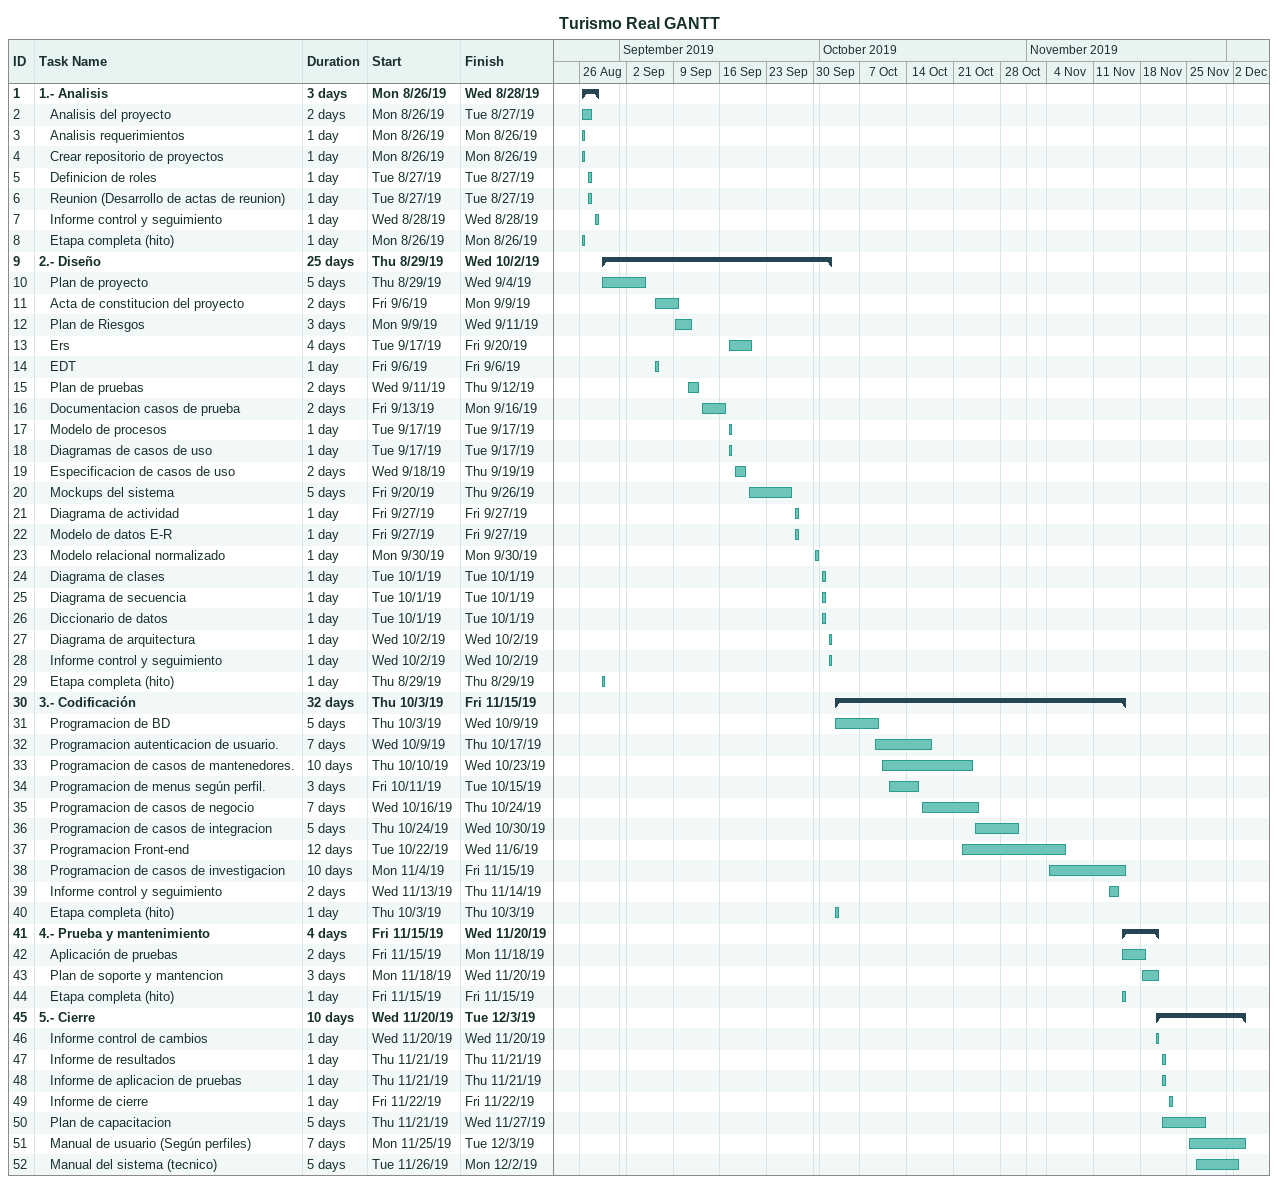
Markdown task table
Turismo Real GANTT

| ID | Level | Task | Duration | Start | Finish |
|---|---|---|---|---|---|
| 1 | 1 | **1.- Analisis** | 3d | 2019-08-26 | 2019-08-28 |
| 2 | 2 | Analisis del proyecto | 2d | 2019-08-26 | 2019-08-27 |
| 3 | 2 | Analisis requerimientos | 1d | 2019-08-26 | 2019-08-26 |
| 4 | 2 | Crear repositorio de proyectos | 1d | 2019-08-26 | 2019-08-26 |
| 5 | 2 | Definicion de roles | 1d | 2019-08-27 | 2019-08-27 |
| 6 | 2 | Reunion (Desarrollo de actas de reunion) | 1d | 2019-08-27 | 2019-08-27 |
| 7 | 2 | Informe control y seguimiento | 1d | 2019-08-28 | 2019-08-28 |
| 8 | 2 | Etapa completa (hito) | 1d | 2019-08-26 | 2019-08-26 |
| 9 | 1 | **2.- Diseño** | 25d | 2019-08-29 | 2019-10-02 |
| 10 | 2 | Plan de proyecto | 5d | 2019-08-29 | 2019-09-04 |
| 11 | 2 | Acta de constitucion del proyecto | 2d | 2019-09-06 | 2019-09-09 |
| 12 | 2 | Plan de Riesgos | 3d | 2019-09-09 | 2019-09-11 |
| 13 | 2 | Ers | 4d | 2019-09-17 | 2019-09-20 |
| 14 | 2 | EDT | 1d | 2019-09-06 | 2019-09-06 |
| 15 | 2 | Plan de pruebas | 2d | 2019-09-11 | 2019-09-12 |
| 16 | 2 | Documentacion casos de prueba | 2d | 2019-09-13 | 2019-09-16 |
| 17 | 2 | Modelo de procesos | 1d | 2019-09-17 | 2019-09-17 |
| 18 | 2 | Diagramas de casos de uso | 1d | 2019-09-17 | 2019-09-17 |
| 19 | 2 | Especificacion de casos de uso | 2d | 2019-09-18 | 2019-09-19 |
| 20 | 2 | Mockups del sistema | 5d | 2019-09-20 | 2019-09-26 |
| 21 | 2 | Diagrama de actividad | 1d | 2019-09-27 | 2019-09-27 |
| 22 | 2 | Modelo de datos E-R | 1d | 2019-09-27 | 2019-09-27 |
| 23 | 2 | Modelo relacional normalizado | 1d | 2019-09-30 | 2019-09-30 |
| 24 | 2 | Diagrama de clases | 1d | 2019-10-01 | 2019-10-01 |
| 25 | 2 | Diagrama de secuencia | 1d | 2019-10-01 | 2019-10-01 |
| 26 | 2 | Diccionario de datos | 1d | 2019-10-01 | 2019-10-01 |
| 27 | 2 | Diagrama de arquitectura | 1d | 2019-10-02 | 2019-10-02 |
| 28 | 2 | Informe control y seguimiento | 1d | 2019-10-02 | 2019-10-02 |
| 29 | 2 | Etapa completa (hito) | 1d | 2019-08-29 | 2019-08-29 |
| 30 | 1 | **3.- Codificación** | 32d | 2019-10-03 | 2019-11-15 |
| 31 | 2 | Programacion de BD | 5d | 2019-10-03 | 2019-10-09 |
| 32 | 2 | Programacion autenticacion de usuario. | 7d | 2019-10-09 | 2019-10-17 |
| 33 | 2 | Programacion de casos de mantenedores. | 10d | 2019-10-10 | 2019-10-23 |
| 34 | 2 | Programacion de menus según perfil. | 3d | 2019-10-11 | 2019-10-15 |
| 35 | 2 | Programacion de casos de negocio | 7d | 2019-10-16 | 2019-10-24 |
| 36 | 2 | Programacion de casos de integracion | 5d | 2019-10-24 | 2019-10-30 |
| 37 | 2 | Programacion Front-end | 12d | 2019-10-22 | 2019-11-06 |
| 38 | 2 | Programacion de casos de investigacion | 10d | 2019-11-04 | 2019-11-15 |
| 39 | 2 | Informe control y seguimiento | 2d | 2019-11-13 | 2019-11-14 |
| 40 | 2 | Etapa completa (hito) | 1d | 2019-10-03 | 2019-10-03 |
| 41 | 1 | **4.- Prueba y mantenimiento** | 4d | 2019-11-15 | 2019-11-20 |
| 42 | 2 | Aplicación de pruebas | 2d | 2019-11-15 | 2019-11-18 |
| 43 | 2 | Plan de soporte y mantencion | 3d | 2019-11-18 | 2019-11-20 |
| 44 | 2 | Etapa completa (hito) | 1d | 2019-11-15 | 2019-11-15 |
| 45 | 1 | **5.- Cierre** | 10d | 2019-11-20 | 2019-12-03 |
| 46 | 2 | Informe control de cambios | 1d | 2019-11-20 | 2019-11-20 |
| 47 | 2 | Informe de resultados | 1d | 2019-11-21 | 2019-11-21 |
| 48 | 2 | Informe de aplicacion de pruebas | 1d | 2019-11-21 | 2019-11-21 |
| 49 | 2 | Informe de cierre | 1d | 2019-11-22 | 2019-11-22 |
| 50 | 2 | Plan de capacitacion | 5d | 2019-11-21 | 2019-11-27 |
| 51 | 2 | Manual de usuario (Según perfiles) | 7d | 2019-11-25 | 2019-12-03 |
| 52 | 2 | Manual del sistema (tecnico) | 5d | 2019-11-26 | 2019-12-02 |
